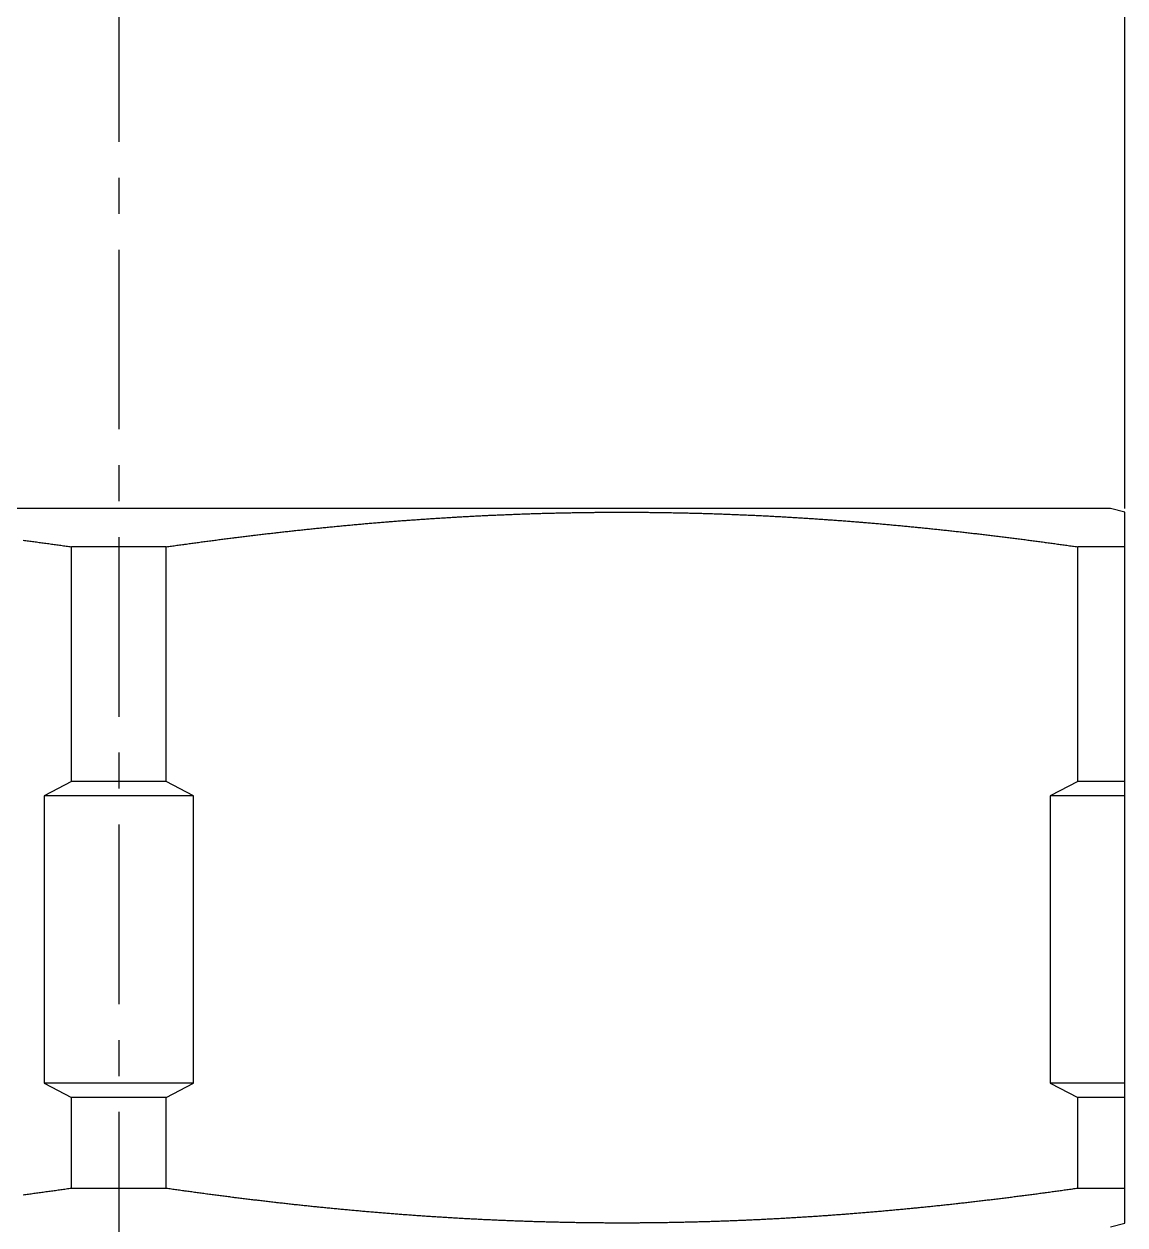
# Model space of a CAD drawing. Extents: x 1 to 109, y -17 to 70.
# Drawn here: x 99.54 to 107.2, y 6.45 to 14.81 of the extents above; entities that cross this region are included whole.
import ezdxf

# ---------------------------------------------------------------- set-up
doc = ezdxf.new("R2010")
doc.units = 0
doc.linetypes.add('CENTER', pattern=[2, 1.25, -0.25, 0.25, -0.25])
doc.layers.get('0').update_dxf_attribs({"linetype": 'CONTINUOUS'})
doc.layers.add('CENTER', color=1, linetype='CENTER')

msp = doc.modelspace()

# ---------------------------------------------------------------- linework, layer by layer
at = {"color": 7, "linetype": 'CONTINUOUS'}
for p, q in [((107.2042, 11.4361), (107.2042, 18.5361)), ((107.1042, 11.4361), (93.3042, 11.4361)), ((107.2042, 11.4093), (107.1042, 11.4361)), ((107.2042, 6.4628), (107.2042, 11.4093)), ((100.5328, 11.1681), (99.8755, 11.1681)), ((99.8755, 9.5361), (99.8755, 11.1681)), ((100.5328, 9.5361), (100.5328, 11.1681)), ((107.2042, 11.1681), (106.8755, 11.1681)), ((106.8755, 9.5361), (106.8755, 11.1681)), ((99.8755, 9.5361), (99.6841, 9.4361)), ((100.5328, 9.5361), (99.8755, 9.5361)), ((100.7242, 9.4361), (100.5328, 9.5361)), ((106.8755, 9.5361), (106.6841, 9.4361)), ((107.2042, 9.5361), (106.8755, 9.5361)), ((100.7242, 9.4361), (99.6841, 9.4361)), ((99.6841, 9.4361), (99.6841, 7.4361)), ((100.7242, 7.4361), (100.7242, 9.4361)), ((106.6841, 9.4361), (106.6841, 7.4361)), ((107.2042, 9.4361), (106.6841, 9.4361)), ((100.7242, 7.4361), (99.6841, 7.4361)), ((99.6841, 7.4361), (99.8755, 7.3361)), ((100.5328, 7.3361), (100.7242, 7.4361)), ((106.6841, 7.4361), (106.8755, 7.3361)), ((107.2042, 7.4361), (106.6841, 7.4361)), ((100.5328, 7.3361), (99.8755, 7.3361)), ((99.8755, 6.704), (99.8755, 7.3361)), ((100.5328, 6.704), (100.5328, 7.3361)), ((106.8755, 6.704), (106.8755, 7.3361)), ((107.2042, 7.3361), (106.8755, 7.3361)), ((100.5328, 6.704), (99.8755, 6.704)), ((107.2042, 6.704), (106.8755, 6.704)), ((107.1042, 6.4361), (107.2042, 6.4628))]:
    msp.add_line(p, q, dxfattribs=at)
at = {"color": 7}
for points in [[(100.533, 11.1681, 0), (100.542, 11.1695, 0), (100.552, 11.1708, 0), (100.561, 11.1721, 0), (100.57, 11.1735, 0), (100.58, 11.1748, 0), (100.589, 11.1761, 0), (100.599, 11.1775, 0), (100.608, 11.1788, 0), (100.617, 11.1801, 0), (100.627, 11.1814, 0), (100.636, 11.1828, 0), (100.646, 11.1841, 0), (100.655, 11.1854, 0), (100.664, 11.1867, 0), (100.674, 11.188, 0), (100.683, 11.1893, 0), (100.693, 11.1906, 0), (100.702, 11.1919, 0), (100.711, 11.1932, 0), (100.721, 11.1944, 0), (100.73, 11.1957, 0), (100.74, 11.197, 0), (100.749, 11.1983, 0), (100.758, 11.1995, 0), (100.768, 11.2008, 0), (100.777, 11.2021, 0), (100.787, 11.2033, 0), (100.796, 11.2046, 0), (100.805, 11.2059, 0), (100.815, 11.2071, 0), (100.824, 11.2084, 0), (100.834, 11.2096, 0), (100.843, 11.2108, 0), (100.852, 11.2121, 0), (100.862, 11.2133, 0), (100.871, 11.2146, 0), (100.881, 11.2158, 0), (100.89, 11.217, 0), (100.899, 11.2182, 0), (100.909, 11.2195, 0), (100.918, 11.2207, 0), (100.928, 11.2219, 0), (100.937, 11.2231, 0), (100.946, 11.2243, 0), (100.956, 11.2255, 0), (100.965, 11.2267, 0), (100.975, 11.2279, 0), (100.984, 11.2291, 0), (100.994, 11.2303, 0), (101.003, 11.2315, 0), (101.012, 11.2326, 0), (101.022, 11.2338, 0), (101.031, 11.235, 0), (101.041, 11.2362, 0), (101.05, 11.2373, 0), (101.059, 11.2385, 0), (101.069, 11.2397, 0), (101.078, 11.2408, 0), (101.088, 11.242, 0), (101.097, 11.2431, 0), (101.107, 11.2443, 0), (101.116, 11.2454, 0), (101.125, 11.2466, 0), (101.135, 11.2477, 0), (101.144, 11.2489, 0), (101.154, 11.25, 0), (101.163, 11.2511, 0), (101.172, 11.2522, 0), (101.182, 11.2534, 0), (101.191, 11.2545, 0), (101.201, 11.2556, 0), (101.21, 11.2567, 0), (101.22, 11.2578, 0), (101.229, 11.2589, 0), (101.238, 11.26, 0), (101.248, 11.2611, 0), (101.257, 11.2622, 0), (101.267, 11.2633, 0), (101.276, 11.2644, 0), (101.286, 11.2655, 0), (101.295, 11.2666, 0), (101.304, 11.2676, 0), (101.314, 11.2687, 0), (101.323, 11.2698, 0), (101.333, 11.2708, 0), (101.342, 11.2719, 0), (101.352, 11.2729, 0), (101.361, 11.274, 0), (101.37, 11.2751, 0), (101.38, 11.2761, 0), (101.389, 11.2771, 0), (101.399, 11.2782, 0), (101.408, 11.2792, 0), (101.418, 11.2802, 0), (101.427, 11.2813, 0), (101.436, 11.2823, 0), (101.446, 11.2833, 0), (101.455, 11.2843, 0), (101.465, 11.2854, 0), (101.474, 11.2864, 0), (101.484, 11.2874, 0), (101.493, 11.2884, 0), (101.502, 11.2894, 0), (101.512, 11.2904, 0), (101.521, 11.2914, 0), (101.531, 11.2923, 0), (101.54, 11.2933, 0), (101.55, 11.2943, 0), (101.559, 11.2953, 0), (101.569, 11.2963, 0), (101.578, 11.2972, 0), (101.587, 11.2982, 0), (101.597, 11.2991, 0), (101.606, 11.3001, 0), (101.616, 11.3011, 0), (101.625, 11.302, 0), (101.635, 11.303, 0), (101.644, 11.3039, 0), (101.654, 11.3048, 0), (101.663, 11.3058, 0), (101.672, 11.3067, 0), (101.682, 11.3076, 0), (101.691, 11.3086, 0), (101.701, 11.3095, 0), (101.71, 11.3104, 0), (101.72, 11.3113, 0), (101.729, 11.3122, 0), (101.738, 11.3131, 0), (101.748, 11.314, 0), (101.757, 11.3149, 0), (101.767, 11.3158, 0), (101.776, 11.3167, 0), (101.786, 11.3176, 0), (101.795, 11.3184, 0), (101.805, 11.3193, 0), (101.814, 11.3202, 0), (101.824, 11.3211, 0), (101.833, 11.3219, 0), (101.842, 11.3228, 0), (101.852, 11.3236, 0), (101.861, 11.3245, 0), (101.871, 11.3253, 0), (101.88, 11.3262, 0), (101.89, 11.327, 0), (101.899, 11.3279, 0), (101.909, 11.3287, 0), (101.918, 11.3295, 0), (101.927, 11.3304, 0), (101.937, 11.3312, 0), (101.946, 11.332, 0), (101.956, 11.3328, 0), (101.965, 11.3336, 0), (101.975, 11.3344, 0), (101.984, 11.3352, 0), (101.994, 11.336, 0), (102.003, 11.3368, 0), (102.013, 11.3376, 0), (102.022, 11.3384, 0), (102.031, 11.3392, 0), (102.041, 11.3399, 0), (102.05, 11.3407, 0), (102.06, 11.3415, 0), (102.069, 11.3422, 0), (102.079, 11.343, 0), (102.088, 11.3438, 0), (102.098, 11.3445, 0), (102.107, 11.3453, 0), (102.117, 11.346, 0), (102.126, 11.3467, 0), (102.136, 11.3475, 0), (102.145, 11.3482, 0), (102.154, 11.3489, 0), (102.164, 11.3497, 0), (102.173, 11.3504, 0), (102.183, 11.3511, 0), (102.192, 11.3518, 0), (102.202, 11.3525, 0), (102.211, 11.3532, 0), (102.221, 11.3539, 0), (102.23, 11.3546, 0), (102.24, 11.3553, 0), (102.249, 11.356, 0), (102.259, 11.3566, 0), (102.268, 11.3573, 0), (102.277, 11.358, 0), (102.287, 11.3587, 0), (102.296, 11.3593, 0), (102.306, 11.36, 0), (102.315, 11.3606, 0), (102.325, 11.3613, 0), (102.334, 11.3619, 0), (102.344, 11.3626, 0), (102.353, 11.3632, 0), (102.363, 11.3639, 0), (102.372, 11.3645, 0), (102.382, 11.3651, 0), (102.391, 11.3657, 0), (102.4, 11.3663, 0), (102.41, 11.367, 0), (102.419, 11.3676, 0), (102.429, 11.3682, 0), (102.438, 11.3688, 0), (102.448, 11.3694, 0), (102.457, 11.37, 0), (102.467, 11.3705, 0), (102.476, 11.3711, 0), (102.486, 11.3717, 0), (102.495, 11.3723, 0), (102.505, 11.3729, 0), (102.514, 11.3734, 0), (102.524, 11.374, 0), (102.533, 11.3745, 0), (102.543, 11.3751, 0), (102.552, 11.3756, 0), (102.561, 11.3762, 0), (102.571, 11.3767, 0), (102.58, 11.3773, 0), (102.59, 11.3778, 0), (102.599, 11.3783, 0), (102.609, 11.3788, 0), (102.618, 11.3794, 0), (102.628, 11.3799, 0), (102.637, 11.3804, 0), (102.647, 11.3809, 0), (102.656, 11.3814, 0), (102.666, 11.3819, 0), (102.675, 11.3824, 0), (102.685, 11.3829, 0), (102.694, 11.3833, 0), (102.704, 11.3838, 0), (102.713, 11.3843, 0), (102.723, 11.3848, 0), (102.732, 11.3852, 0), (102.742, 11.3857, 0), (102.751, 11.3862, 0), (102.76, 11.3866, 0), (102.77, 11.3871, 0), (102.779, 11.3875, 0), (102.789, 11.3879, 0), (102.798, 11.3884, 0), (102.808, 11.3888, 0), (102.817, 11.3892, 0), (102.827, 11.3896, 0), (102.836, 11.3901, 0), (102.846, 11.3905, 0), (102.855, 11.3909, 0), (102.865, 11.3913, 0), (102.874, 11.3917, 0), (102.884, 11.3921, 0), (102.893, 11.3925, 0), (102.903, 11.3929, 0), (102.912, 11.3932, 0), (102.922, 11.3936, 0), (102.931, 11.394, 0), (102.941, 11.3944, 0), (102.95, 11.3947, 0), (102.96, 11.3951, 0), (102.969, 11.3954, 0), (102.979, 11.3958, 0), (102.988, 11.3961, 0), (102.997, 11.3965, 0), (103.007, 11.3968, 0), (103.016, 11.3972, 0), (103.026, 11.3975, 0), (103.035, 11.3978, 0), (103.045, 11.3981, 0), (103.054, 11.3984, 0), (103.064, 11.3988, 0), (103.073, 11.3991, 0), (103.083, 11.3994, 0), (103.092, 11.3997, 0), (103.102, 11.4, 0), (103.111, 11.4002, 0), (103.121, 11.4005, 0), (103.13, 11.4008, 0), (103.14, 11.4011, 0), (103.149, 11.4014, 0), (103.159, 11.4016, 0), (103.168, 11.4019, 0), (103.178, 11.4021, 0), (103.187, 11.4024, 0), (103.197, 11.4026, 0), (103.206, 11.4029, 0), (103.216, 11.4031, 0), (103.225, 11.4034, 0), (103.235, 11.4036, 0), (103.244, 11.4038, 0), (103.254, 11.404, 0), (103.263, 11.4043, 0), (103.273, 11.4045, 0), (103.282, 11.4047, 0), (103.291, 11.4049, 0), (103.301, 11.4051, 0), (103.31, 11.4053, 0), (103.32, 11.4055, 0), (103.329, 11.4056, 0), (103.339, 11.4058, 0), (103.348, 11.406, 0), (103.358, 11.4062, 0), (103.367, 11.4063, 0), (103.377, 11.4065, 0), (103.386, 11.4067, 0), (103.396, 11.4068, 0), (103.405, 11.407, 0), (103.415, 11.4071, 0), (103.424, 11.4072, 0), (103.434, 11.4074, 0), (103.443, 11.4075, 0), (103.453, 11.4076, 0), (103.462, 11.4077, 0), (103.472, 11.4079, 0), (103.481, 11.408, 0), (103.491, 11.4081, 0), (103.5, 11.4082, 0), (103.51, 11.4083, 0), (103.519, 11.4084, 0), (103.529, 11.4085, 0), (103.538, 11.4085, 0), (103.548, 11.4086, 0), (103.557, 11.4087, 0), (103.567, 11.4088, 0), (103.576, 11.4088, 0), (103.586, 11.4089, 0), (103.595, 11.4089, 0), (103.605, 11.409, 0), (103.614, 11.409, 0), (103.624, 11.4091, 0), (103.633, 11.4091, 0), (103.643, 11.4092, 0), (103.652, 11.4092, 0), (103.661, 11.4092, 0), (103.671, 11.4092, 0), (103.68, 11.4092, 0), (103.69, 11.4093, 0), (103.699, 11.4093, 0), (103.709, 11.4093, 0), (103.718, 11.4092, 0), (103.728, 11.4092, 0), (103.737, 11.4092, 0), (103.747, 11.4092, 0), (103.756, 11.4092, 0), (103.766, 11.4092, 0), (103.775, 11.4091, 0), (103.785, 11.4091, 0), (103.794, 11.409, 0), (103.804, 11.409, 0), (103.813, 11.4089, 0), (103.823, 11.4089, 0), (103.832, 11.4088, 0), (103.842, 11.4088, 0), (103.851, 11.4087, 0), (103.861, 11.4086, 0), (103.87, 11.4085, 0), (103.88, 11.4085, 0), (103.889, 11.4084, 0), (103.899, 11.4083, 0), (103.908, 11.4082, 0), (103.918, 11.4081, 0), (103.927, 11.408, 0), (103.937, 11.4079, 0), (103.946, 11.4077, 0), (103.956, 11.4076, 0), (103.965, 11.4075, 0), (103.975, 11.4074, 0), (103.984, 11.4072, 0), (103.994, 11.4071, 0), (104.003, 11.4069, 0), (104.013, 11.4068, 0), (104.022, 11.4066, 0), (104.032, 11.4065, 0), (104.041, 11.4063, 0), (104.05, 11.4062, 0), (104.06, 11.406, 0), (104.069, 11.4058, 0), (104.079, 11.4056, 0), (104.088, 11.4054, 0), (104.098, 11.4053, 0), (104.107, 11.4051, 0), (104.117, 11.4049, 0), (104.126, 11.4047, 0), (104.136, 11.4045, 0), (104.145, 11.4042, 0), (104.155, 11.404, 0), (104.164, 11.4038, 0), (104.174, 11.4036, 0), (104.183, 11.4034, 0), (104.193, 11.4031, 0), (104.202, 11.4029, 0), (104.212, 11.4026, 0), (104.221, 11.4024, 0), (104.231, 11.4021, 0), (104.24, 11.4019, 0), (104.25, 11.4016, 0), (104.259, 11.4014, 0), (104.269, 11.4011, 0), (104.278, 11.4008, 0), (104.288, 11.4005, 0), (104.297, 11.4002, 0), (104.307, 11.4, 0), (104.316, 11.3997, 0), (104.326, 11.3994, 0), (104.335, 11.3991, 0), (104.345, 11.3988, 0), (104.354, 11.3984, 0), (104.363, 11.3981, 0), (104.373, 11.3978, 0), (104.382, 11.3975, 0), (104.392, 11.3972, 0), (104.401, 11.3968, 0), (104.411, 11.3965, 0), (104.42, 11.3961, 0), (104.43, 11.3958, 0), (104.439, 11.3954, 0), (104.449, 11.3951, 0), (104.458, 11.3947, 0), (104.468, 11.3944, 0), (104.477, 11.394, 0), (104.487, 11.3936, 0), (104.496, 11.3932, 0), (104.506, 11.3929, 0), (104.515, 11.3925, 0), (104.525, 11.3921, 0), (104.534, 11.3917, 0), (104.544, 11.3913, 0), (104.553, 11.3909, 0), (104.563, 11.3905, 0), (104.572, 11.3901, 0), (104.582, 11.3896, 0), (104.591, 11.3892, 0), (104.6, 11.3888, 0), (104.61, 11.3884, 0), (104.619, 11.3879, 0), (104.629, 11.3875, 0), (104.638, 11.387, 0), (104.648, 11.3866, 0), (104.657, 11.3861, 0), (104.667, 11.3857, 0), (104.676, 11.3852, 0), (104.686, 11.3848, 0), (104.695, 11.3843, 0), (104.705, 11.3838, 0), (104.714, 11.3833, 0), (104.724, 11.3829, 0), (104.733, 11.3824, 0), (104.743, 11.3819, 0), (104.752, 11.3814, 0), (104.762, 11.3809, 0), (104.771, 11.3804, 0), (104.781, 11.3799, 0), (104.79, 11.3794, 0), (104.799, 11.3788, 0), (104.809, 11.3783, 0), (104.818, 11.3778, 0), (104.828, 11.3773, 0), (104.837, 11.3767, 0), (104.847, 11.3762, 0), (104.856, 11.3756, 0), (104.866, 11.3751, 0), (104.875, 11.3745, 0), (104.885, 11.374, 0), (104.894, 11.3734, 0), (104.904, 11.3729, 0), (104.913, 11.3723, 0), (104.923, 11.3717, 0), (104.932, 11.3711, 0), (104.942, 11.3706, 0), (104.951, 11.37, 0), (104.961, 11.3694, 0), (104.97, 11.3688, 0), (104.979, 11.3682, 0), (104.989, 11.3676, 0), (104.998, 11.367, 0), (105.008, 11.3664, 0), (105.017, 11.3657, 0), (105.027, 11.3651, 0), (105.036, 11.3645, 0), (105.046, 11.3639, 0), (105.055, 11.3632, 0), (105.065, 11.3626, 0), (105.074, 11.3619, 0), (105.084, 11.3613, 0), (105.093, 11.3606, 0), (105.103, 11.36, 0), (105.112, 11.3593, 0), (105.121, 11.3587, 0), (105.131, 11.358, 0), (105.14, 11.3573, 0), (105.15, 11.3567, 0), (105.159, 11.356, 0), (105.169, 11.3553, 0), (105.178, 11.3546, 0), (105.188, 11.3539, 0), (105.197, 11.3532, 0), (105.207, 11.3525, 0), (105.216, 11.3518, 0), (105.226, 11.3511, 0), (105.235, 11.3504, 0), (105.244, 11.3497, 0), (105.254, 11.3489, 0), (105.263, 11.3482, 0), (105.273, 11.3475, 0), (105.282, 11.3467, 0), (105.292, 11.346, 0), (105.301, 11.3453, 0), (105.311, 11.3445, 0), (105.32, 11.3438, 0), (105.33, 11.343, 0), (105.339, 11.3422, 0), (105.349, 11.3415, 0), (105.358, 11.3407, 0), (105.367, 11.3399, 0), (105.377, 11.3392, 0), (105.386, 11.3384, 0), (105.396, 11.3376, 0), (105.405, 11.3368, 0), (105.415, 11.336, 0), (105.424, 11.3352, 0), (105.434, 11.3344, 0), (105.443, 11.3336, 0), (105.453, 11.3328, 0), (105.462, 11.332, 0), (105.471, 11.3312, 0), (105.481, 11.3304, 0), (105.49, 11.3295, 0), (105.5, 11.3287, 0), (105.509, 11.3279, 0), (105.519, 11.327, 0), (105.528, 11.3262, 0), (105.538, 11.3253, 0), (105.547, 11.3245, 0), (105.556, 11.3236, 0), (105.566, 11.3228, 0), (105.575, 11.3219, 0), (105.585, 11.3211, 0), (105.594, 11.3202, 0), (105.604, 11.3193, 0), (105.613, 11.3184, 0), (105.623, 11.3176, 0), (105.632, 11.3167, 0), (105.642, 11.3158, 0), (105.651, 11.3149, 0), (105.66, 11.314, 0), (105.67, 11.3131, 0), (105.679, 11.3122, 0), (105.689, 11.3113, 0), (105.698, 11.3104, 0), (105.708, 11.3095, 0), (105.717, 11.3085, 0), (105.727, 11.3076, 0), (105.736, 11.3067, 0), (105.745, 11.3058, 0), (105.755, 11.3048, 0), (105.764, 11.3039, 0), (105.774, 11.303, 0), (105.783, 11.302, 0), (105.793, 11.3011, 0), (105.802, 11.3001, 0), (105.811, 11.2991, 0), (105.821, 11.2982, 0), (105.83, 11.2972, 0), (105.84, 11.2963, 0), (105.849, 11.2953, 0), (105.859, 11.2943, 0), (105.868, 11.2933, 0), (105.878, 11.2923, 0), (105.887, 11.2914, 0), (105.896, 11.2904, 0), (105.906, 11.2894, 0), (105.915, 11.2884, 0), (105.925, 11.2874, 0), (105.934, 11.2864, 0), (105.944, 11.2854, 0), (105.953, 11.2843, 0), (105.962, 11.2833, 0), (105.972, 11.2823, 0), (105.981, 11.2813, 0), (105.991, 11.2802, 0), (106, 11.2792, 0), (106.01, 11.2782, 0), (106.019, 11.2771, 0), (106.029, 11.2761, 0), (106.038, 11.2751, 0), (106.047, 11.274, 0), (106.057, 11.2729, 0), (106.066, 11.2719, 0), (106.076, 11.2708, 0), (106.085, 11.2698, 0), (106.095, 11.2687, 0), (106.104, 11.2676, 0), (106.113, 11.2665, 0), (106.123, 11.2655, 0), (106.132, 11.2644, 0), (106.142, 11.2633, 0), (106.151, 11.2622, 0), (106.16, 11.2611, 0), (106.17, 11.26, 0), (106.179, 11.2589, 0), (106.189, 11.2578, 0), (106.198, 11.2567, 0), (106.208, 11.2556, 0), (106.217, 11.2545, 0), (106.226, 11.2534, 0), (106.236, 11.2522, 0), (106.245, 11.2511, 0), (106.255, 11.25, 0), (106.264, 11.2489, 0), (106.274, 11.2477, 0), (106.283, 11.2466, 0), (106.292, 11.2454, 0), (106.302, 11.2443, 0), (106.311, 11.2431, 0), (106.321, 11.242, 0), (106.33, 11.2408, 0), (106.339, 11.2397, 0), (106.349, 11.2385, 0), (106.358, 11.2373, 0), (106.368, 11.2362, 0), (106.377, 11.235, 0), (106.387, 11.2338, 0), (106.396, 11.2326, 0), (106.405, 11.2315, 0), (106.415, 11.2303, 0), (106.424, 11.2291, 0), (106.434, 11.2279, 0), (106.443, 11.2267, 0), (106.452, 11.2255, 0), (106.462, 11.2243, 0), (106.471, 11.2231, 0), (106.481, 11.2219, 0), (106.49, 11.2207, 0), (106.5, 11.2195, 0), (106.509, 11.2182, 0), (106.518, 11.217, 0), (106.528, 11.2158, 0), (106.537, 11.2146, 0), (106.547, 11.2133, 0), (106.556, 11.2121, 0), (106.565, 11.2108, 0), (106.575, 11.2096, 0), (106.584, 11.2084, 0), (106.594, 11.2071, 0), (106.603, 11.2059, 0), (106.612, 11.2046, 0), (106.622, 11.2033, 0), (106.631, 11.2021, 0), (106.641, 11.2008, 0), (106.65, 11.1995, 0), (106.659, 11.1983, 0), (106.669, 11.197, 0), (106.678, 11.1957, 0), (106.688, 11.1944, 0), (106.697, 11.1932, 0), (106.706, 11.1919, 0), (106.716, 11.1906, 0), (106.725, 11.1893, 0), (106.735, 11.188, 0), (106.744, 11.1867, 0), (106.753, 11.1854, 0), (106.763, 11.1841, 0), (106.772, 11.1828, 0), (106.782, 11.1814, 0), (106.791, 11.1801, 0), (106.8, 11.1788, 0), (106.81, 11.1775, 0), (106.819, 11.1761, 0), (106.829, 11.1748, 0), (106.838, 11.1735, 0), (106.847, 11.1721, 0), (106.857, 11.1708, 0), (106.866, 11.1695, 0), (106.876, 11.1681, 0)], [(99.5371, 11.2146, 0), (99.5465, 11.2133, 0), (99.556, 11.2121, 0), (99.5654, 11.2108, 0), (99.5748, 11.2096, 0), (99.5842, 11.2084, 0), (99.5936, 11.2071, 0), (99.603, 11.2059, 0), (99.6124, 11.2046, 0), (99.6218, 11.2033, 0), (99.6312, 11.2021, 0), (99.6406, 11.2008, 0), (99.65, 11.1995, 0), (99.6594, 11.1983, 0), (99.6688, 11.197, 0), (99.6782, 11.1957, 0), (99.6876, 11.1944, 0), (99.697, 11.1932, 0), (99.7064, 11.1919, 0), (99.7158, 11.1906, 0), (99.7252, 11.1893, 0), (99.7346, 11.188, 0), (99.744, 11.1867, 0), (99.7534, 11.1854, 0), (99.7628, 11.1841, 0), (99.7722, 11.1828, 0), (99.7816, 11.1814, 0), (99.791, 11.1801, 0), (99.8004, 11.1788, 0), (99.8098, 11.1775, 0), (99.8192, 11.1761, 0), (99.8286, 11.1748, 0), (99.838, 11.1735, 0), (99.8474, 11.1721, 0), (99.8568, 11.1708, 0), (99.8661, 11.1695, 0), (99.8755, 11.1681, 0)], [(99.8755, 6.704, 0), (99.8661, 6.7027, 0), (99.8568, 6.7013, 0), (99.8474, 6.7, 0), (99.838, 6.6986, 0), (99.8286, 6.6973, 0), (99.8192, 6.696, 0), (99.8098, 6.6946, 0), (99.8004, 6.6933, 0), (99.791, 6.692, 0), (99.7816, 6.6907, 0), (99.7722, 6.6894, 0), (99.7628, 6.688, 0), (99.7534, 6.6867, 0), (99.744, 6.6854, 0), (99.7346, 6.6841, 0), (99.7252, 6.6828, 0), (99.7158, 6.6815, 0), (99.7064, 6.6802, 0), (99.697, 6.679, 0), (99.6876, 6.6777, 0), (99.6782, 6.6764, 0), (99.6688, 6.6751, 0), (99.6594, 6.6738, 0), (99.65, 6.6726, 0), (99.6406, 6.6713, 0), (99.6312, 6.67, 0), (99.6218, 6.6688, 0), (99.6124, 6.6675, 0), (99.603, 6.6662, 0), (99.5936, 6.665, 0), (99.5842, 6.6637, 0), (99.5748, 6.6625, 0), (99.5654, 6.6613, 0), (99.556, 6.66, 0), (99.5465, 6.6588, 0), (99.5371, 6.6575, 0)], [(106.876, 6.704, 0), (106.866, 6.7027, 0), (106.857, 6.7013, 0), (106.847, 6.7, 0), (106.838, 6.6986, 0), (106.829, 6.6973, 0), (106.819, 6.696, 0), (106.81, 6.6946, 0), (106.8, 6.6933, 0), (106.791, 6.692, 0), (106.782, 6.6907, 0), (106.772, 6.6894, 0), (106.763, 6.688, 0), (106.753, 6.6867, 0), (106.744, 6.6854, 0), (106.735, 6.6841, 0), (106.725, 6.6828, 0), (106.716, 6.6815, 0), (106.706, 6.6802, 0), (106.697, 6.679, 0), (106.688, 6.6777, 0), (106.678, 6.6764, 0), (106.669, 6.6751, 0), (106.659, 6.6738, 0), (106.65, 6.6726, 0), (106.641, 6.6713, 0), (106.631, 6.67, 0), (106.622, 6.6688, 0), (106.612, 6.6675, 0), (106.603, 6.6662, 0), (106.594, 6.665, 0), (106.584, 6.6637, 0), (106.575, 6.6625, 0), (106.565, 6.6613, 0), (106.556, 6.66, 0), (106.547, 6.6588, 0), (106.537, 6.6575, 0), (106.528, 6.6563, 0), (106.518, 6.6551, 0), (106.509, 6.6539, 0), (106.5, 6.6527, 0), (106.49, 6.6514, 0), (106.481, 6.6502, 0), (106.471, 6.649, 0), (106.462, 6.6478, 0), (106.452, 6.6466, 0), (106.443, 6.6454, 0), (106.434, 6.6442, 0), (106.424, 6.643, 0), (106.415, 6.6418, 0), (106.405, 6.6406, 0), (106.396, 6.6395, 0), (106.387, 6.6383, 0), (106.377, 6.6371, 0), (106.368, 6.6359, 0), (106.358, 6.6348, 0), (106.349, 6.6336, 0), (106.339, 6.6324, 0), (106.33, 6.6313, 0), (106.321, 6.6301, 0), (106.311, 6.629, 0), (106.302, 6.6278, 0), (106.292, 6.6267, 0), (106.283, 6.6255, 0), (106.274, 6.6244, 0), (106.264, 6.6232, 0), (106.255, 6.6221, 0), (106.245, 6.621, 0), (106.236, 6.6199, 0), (106.226, 6.6187, 0), (106.217, 6.6176, 0), (106.208, 6.6165, 0), (106.198, 6.6154, 0), (106.189, 6.6143, 0), (106.179, 6.6132, 0), (106.17, 6.6121, 0), (106.16, 6.611, 0), (106.151, 6.6099, 0), (106.142, 6.6088, 0), (106.132, 6.6077, 0), (106.123, 6.6066, 0), (106.113, 6.6056, 0), (106.104, 6.6045, 0), (106.095, 6.6034, 0), (106.085, 6.6023, 0), (106.076, 6.6013, 0), (106.066, 6.6002, 0), (106.057, 6.5991, 0), (106.047, 6.5981, 0), (106.038, 6.5971, 0), (106.029, 6.596, 0), (106.019, 6.595, 0), (106.01, 6.5939, 0), (106, 6.5929, 0), (105.991, 6.5918, 0), (105.981, 6.5908, 0), (105.972, 6.5898, 0), (105.962, 6.5888, 0), (105.953, 6.5878, 0), (105.944, 6.5868, 0), (105.934, 6.5857, 0), (105.925, 6.5847, 0), (105.915, 6.5837, 0), (105.906, 6.5827, 0), (105.896, 6.5817, 0), (105.887, 6.5808, 0), (105.878, 6.5798, 0), (105.868, 6.5788, 0), (105.859, 6.5778, 0), (105.849, 6.5768, 0), (105.84, 6.5758, 0), (105.83, 6.5749, 0), (105.821, 6.5739, 0), (105.811, 6.5729, 0), (105.802, 6.572, 0), (105.793, 6.571, 0), (105.783, 6.5701, 0), (105.774, 6.5691, 0), (105.764, 6.5682, 0), (105.755, 6.5673, 0), (105.745, 6.5663, 0), (105.736, 6.5654, 0), (105.727, 6.5645, 0), (105.717, 6.5636, 0), (105.708, 6.5626, 0), (105.698, 6.5617, 0), (105.689, 6.5608, 0), (105.679, 6.5599, 0), (105.67, 6.559, 0), (105.66, 6.5581, 0), (105.651, 6.5572, 0), (105.642, 6.5563, 0), (105.632, 6.5554, 0), (105.623, 6.5545, 0), (105.613, 6.5537, 0), (105.604, 6.5528, 0), (105.594, 6.5519, 0), (105.585, 6.551, 0), (105.575, 6.5502, 0), (105.566, 6.5493, 0), (105.556, 6.5485, 0), (105.547, 6.5476, 0), (105.538, 6.5468, 0), (105.528, 6.5459, 0), (105.519, 6.5451, 0), (105.509, 6.5442, 0), (105.5, 6.5434, 0), (105.49, 6.5426, 0), (105.481, 6.5417, 0), (105.471, 6.5409, 0), (105.462, 6.5401, 0), (105.453, 6.5393, 0), (105.443, 6.5385, 0), (105.434, 6.5377, 0), (105.424, 6.5369, 0), (105.415, 6.5361, 0), (105.405, 6.5353, 0), (105.396, 6.5345, 0), (105.386, 6.5337, 0), (105.377, 6.5329, 0), (105.367, 6.5322, 0), (105.358, 6.5314, 0), (105.349, 6.5306, 0), (105.339, 6.5299, 0), (105.33, 6.5291, 0), (105.32, 6.5283, 0), (105.311, 6.5276, 0), (105.301, 6.5268, 0), (105.292, 6.5261, 0), (105.282, 6.5254, 0), (105.273, 6.5246, 0), (105.263, 6.5239, 0), (105.254, 6.5232, 0), (105.244, 6.5225, 0), (105.235, 6.5217, 0), (105.226, 6.521, 0), (105.216, 6.5203, 0), (105.207, 6.5196, 0), (105.197, 6.5189, 0), (105.188, 6.5182, 0), (105.178, 6.5175, 0), (105.169, 6.5168, 0), (105.159, 6.5161, 0), (105.15, 6.5155, 0), (105.14, 6.5148, 0), (105.131, 6.5141, 0), (105.121, 6.5134, 0), (105.112, 6.5128, 0), (105.103, 6.5121, 0), (105.093, 6.5115, 0), (105.084, 6.5108, 0), (105.074, 6.5102, 0), (105.065, 6.5095, 0), (105.055, 6.5089, 0), (105.046, 6.5083, 0), (105.036, 6.5076, 0), (105.027, 6.507, 0), (105.017, 6.5064, 0), (105.008, 6.5057, 0), (104.998, 6.5051, 0), (104.989, 6.5045, 0), (104.979, 6.5039, 0), (104.97, 6.5033, 0), (104.961, 6.5027, 0), (104.951, 6.5021, 0), (104.942, 6.5015, 0), (104.932, 6.501, 0), (104.923, 6.5004, 0), (104.913, 6.4998, 0), (104.904, 6.4992, 0), (104.894, 6.4987, 0), (104.885, 6.4981, 0), (104.875, 6.4976, 0), (104.866, 6.497, 0), (104.856, 6.4965, 0), (104.847, 6.4959, 0), (104.837, 6.4954, 0), (104.828, 6.4948, 0), (104.818, 6.4943, 0), (104.809, 6.4938, 0), (104.799, 6.4933, 0), (104.79, 6.4928, 0), (104.781, 6.4922, 0), (104.771, 6.4917, 0), (104.762, 6.4912, 0), (104.752, 6.4907, 0), (104.743, 6.4902, 0), (104.733, 6.4897, 0), (104.724, 6.4892, 0), (104.714, 6.4888, 0), (104.705, 6.4883, 0), (104.695, 6.4878, 0), (104.686, 6.4873, 0), (104.676, 6.4869, 0), (104.667, 6.4864, 0), (104.657, 6.4859, 0), (104.648, 6.4855, 0), (104.638, 6.4851, 0), (104.629, 6.4846, 0), (104.619, 6.4842, 0), (104.61, 6.4837, 0), (104.6, 6.4833, 0), (104.591, 6.4829, 0), (104.582, 6.4825, 0), (104.572, 6.482, 0), (104.563, 6.4816, 0), (104.553, 6.4812, 0), (104.544, 6.4808, 0), (104.534, 6.4804, 0), (104.525, 6.48, 0), (104.515, 6.4796, 0), (104.506, 6.4792, 0), (104.496, 6.4789, 0), (104.487, 6.4785, 0), (104.477, 6.4781, 0), (104.468, 6.4777, 0), (104.458, 6.4774, 0), (104.449, 6.477, 0), (104.439, 6.4767, 0), (104.43, 6.4763, 0), (104.42, 6.476, 0), (104.411, 6.4756, 0), (104.401, 6.4753, 0), (104.392, 6.4749, 0), (104.382, 6.4746, 0), (104.373, 6.4743, 0), (104.363, 6.474, 0), (104.354, 6.4737, 0), (104.345, 6.4733, 0), (104.335, 6.473, 0), (104.326, 6.4727, 0), (104.316, 6.4724, 0), (104.307, 6.4721, 0), (104.297, 6.4718, 0), (104.288, 6.4716, 0), (104.278, 6.4713, 0), (104.269, 6.471, 0), (104.259, 6.4707, 0), (104.25, 6.4705, 0), (104.24, 6.4702, 0), (104.231, 6.47, 0), (104.221, 6.4697, 0), (104.212, 6.4695, 0), (104.202, 6.4692, 0), (104.193, 6.469, 0), (104.183, 6.4687, 0), (104.174, 6.4685, 0), (104.164, 6.4683, 0), (104.155, 6.4681, 0), (104.145, 6.4679, 0), (104.136, 6.4676, 0), (104.126, 6.4674, 0), (104.117, 6.4672, 0), (104.107, 6.467, 0), (104.098, 6.4668, 0), (104.088, 6.4666, 0), (104.079, 6.4665, 0), (104.069, 6.4663, 0), (104.06, 6.4661, 0), (104.05, 6.4659, 0), (104.041, 6.4658, 0), (104.032, 6.4656, 0), (104.022, 6.4654, 0), (104.013, 6.4653, 0), (104.003, 6.4652, 0), (103.994, 6.465, 0), (103.984, 6.4649, 0), (103.975, 6.4647, 0), (103.965, 6.4646, 0), (103.956, 6.4645, 0), (103.946, 6.4644, 0), (103.937, 6.4642, 0), (103.927, 6.4641, 0), (103.918, 6.464, 0), (103.908, 6.4639, 0), (103.899, 6.4638, 0), (103.889, 6.4637, 0), (103.88, 6.4636, 0), (103.87, 6.4636, 0), (103.861, 6.4635, 0), (103.851, 6.4634, 0), (103.842, 6.4633, 0), (103.832, 6.4633, 0), (103.823, 6.4632, 0), (103.813, 6.4631, 0), (103.804, 6.4631, 0), (103.794, 6.4631, 0), (103.785, 6.463, 0), (103.775, 6.463, 0), (103.766, 6.4629, 0), (103.756, 6.4629, 0), (103.747, 6.4629, 0), (103.737, 6.4629, 0), (103.728, 6.4629, 0), (103.718, 6.4629, 0), (103.709, 6.4629, 0), (103.699, 6.4629, 0), (103.69, 6.4629, 0), (103.68, 6.4629, 0), (103.671, 6.4629, 0), (103.661, 6.4629, 0), (103.652, 6.4629, 0), (103.643, 6.463, 0), (103.633, 6.463, 0), (103.624, 6.463, 0), (103.614, 6.4631, 0), (103.605, 6.4631, 0), (103.595, 6.4632, 0), (103.586, 6.4632, 0), (103.576, 6.4633, 0), (103.567, 6.4633, 0), (103.557, 6.4634, 0), (103.548, 6.4635, 0), (103.538, 6.4636, 0), (103.529, 6.4637, 0), (103.519, 6.4637, 0), (103.51, 6.4638, 0), (103.5, 6.4639, 0), (103.491, 6.464, 0), (103.481, 6.4641, 0), (103.472, 6.4642, 0), (103.462, 6.4644, 0), (103.453, 6.4645, 0), (103.443, 6.4646, 0), (103.434, 6.4647, 0), (103.424, 6.4649, 0), (103.415, 6.465, 0), (103.405, 6.4652, 0), (103.396, 6.4653, 0), (103.386, 6.4655, 0), (103.377, 6.4656, 0), (103.367, 6.4658, 0), (103.358, 6.4659, 0), (103.348, 6.4661, 0), (103.339, 6.4663, 0), (103.329, 6.4665, 0), (103.32, 6.4666, 0), (103.31, 6.4668, 0), (103.301, 6.467, 0), (103.291, 6.4672, 0), (103.282, 6.4674, 0), (103.273, 6.4676, 0), (103.263, 6.4679, 0), (103.254, 6.4681, 0), (103.244, 6.4683, 0), (103.235, 6.4685, 0), (103.225, 6.4688, 0), (103.216, 6.469, 0), (103.206, 6.4692, 0), (103.197, 6.4695, 0), (103.187, 6.4697, 0), (103.178, 6.47, 0), (103.168, 6.4702, 0), (103.159, 6.4705, 0), (103.149, 6.4707, 0), (103.14, 6.471, 0), (103.13, 6.4713, 0), (103.121, 6.4716, 0), (103.111, 6.4719, 0), (103.102, 6.4722, 0), (103.092, 6.4724, 0), (103.083, 6.4727, 0), (103.073, 6.473, 0), (103.064, 6.4733, 0), (103.054, 6.4737, 0), (103.045, 6.474, 0), (103.035, 6.4743, 0), (103.026, 6.4746, 0), (103.016, 6.4749, 0), (103.007, 6.4753, 0), (102.997, 6.4756, 0), (102.988, 6.476, 0), (102.979, 6.4763, 0), (102.969, 6.4767, 0), (102.96, 6.477, 0), (102.95, 6.4774, 0), (102.941, 6.4777, 0), (102.931, 6.4781, 0), (102.922, 6.4785, 0), (102.912, 6.4789, 0), (102.903, 6.4792, 0), (102.893, 6.4796, 0), (102.884, 6.48, 0), (102.874, 6.4804, 0), (102.865, 6.4808, 0), (102.855, 6.4812, 0), (102.846, 6.4816, 0), (102.836, 6.482, 0), (102.827, 6.4825, 0), (102.817, 6.4829, 0), (102.808, 6.4833, 0), (102.798, 6.4837, 0), (102.789, 6.4842, 0), (102.779, 6.4846, 0), (102.77, 6.4851, 0), (102.76, 6.4855, 0), (102.751, 6.4859, 0), (102.742, 6.4864, 0), (102.732, 6.4869, 0), (102.723, 6.4873, 0), (102.713, 6.4878, 0), (102.704, 6.4883, 0), (102.694, 6.4888, 0), (102.685, 6.4892, 0), (102.675, 6.4897, 0), (102.666, 6.4902, 0), (102.656, 6.4907, 0), (102.647, 6.4912, 0), (102.637, 6.4917, 0), (102.628, 6.4922, 0), (102.618, 6.4928, 0), (102.609, 6.4933, 0), (102.599, 6.4938, 0), (102.59, 6.4943, 0), (102.58, 6.4948, 0), (102.571, 6.4954, 0), (102.561, 6.4959, 0), (102.552, 6.4965, 0), (102.543, 6.497, 0), (102.533, 6.4976, 0), (102.524, 6.4981, 0), (102.514, 6.4987, 0), (102.505, 6.4992, 0), (102.495, 6.4998, 0), (102.486, 6.5004, 0), (102.476, 6.501, 0), (102.467, 6.5015, 0), (102.457, 6.5021, 0), (102.448, 6.5027, 0), (102.438, 6.5033, 0), (102.429, 6.5039, 0), (102.419, 6.5045, 0), (102.41, 6.5051, 0), (102.401, 6.5057, 0), (102.391, 6.5064, 0), (102.382, 6.507, 0), (102.372, 6.5076, 0), (102.363, 6.5082, 0), (102.353, 6.5089, 0), (102.344, 6.5095, 0), (102.334, 6.5102, 0), (102.325, 6.5108, 0), (102.315, 6.5115, 0), (102.306, 6.5121, 0), (102.296, 6.5128, 0), (102.287, 6.5134, 0), (102.277, 6.5141, 0), (102.268, 6.5148, 0), (102.259, 6.5155, 0), (102.249, 6.5161, 0), (102.24, 6.5168, 0), (102.23, 6.5175, 0), (102.221, 6.5182, 0), (102.211, 6.5189, 0), (102.202, 6.5196, 0), (102.192, 6.5203, 0), (102.183, 6.521, 0), (102.173, 6.5217, 0), (102.164, 6.5225, 0), (102.154, 6.5232, 0), (102.145, 6.5239, 0), (102.136, 6.5246, 0), (102.126, 6.5254, 0), (102.117, 6.5261, 0), (102.107, 6.5268, 0), (102.098, 6.5276, 0), (102.088, 6.5283, 0), (102.079, 6.5291, 0), (102.069, 6.5299, 0), (102.06, 6.5306, 0), (102.05, 6.5314, 0), (102.041, 6.5322, 0), (102.031, 6.5329, 0), (102.022, 6.5337, 0), (102.013, 6.5345, 0), (102.003, 6.5353, 0), (101.994, 6.5361, 0), (101.984, 6.5369, 0), (101.975, 6.5377, 0), (101.965, 6.5385, 0), (101.956, 6.5393, 0), (101.946, 6.5401, 0), (101.937, 6.5409, 0), (101.927, 6.5418, 0), (101.918, 6.5426, 0), (101.909, 6.5434, 0), (101.899, 6.5442, 0), (101.89, 6.5451, 0), (101.88, 6.5459, 0), (101.871, 6.5468, 0), (101.861, 6.5476, 0), (101.852, 6.5485, 0), (101.842, 6.5493, 0), (101.833, 6.5502, 0), (101.824, 6.551, 0), (101.814, 6.5519, 0), (101.805, 6.5528, 0), (101.795, 6.5537, 0), (101.786, 6.5545, 0), (101.776, 6.5554, 0), (101.767, 6.5563, 0), (101.757, 6.5572, 0), (101.748, 6.5581, 0), (101.738, 6.559, 0), (101.729, 6.5599, 0), (101.72, 6.5608, 0), (101.71, 6.5617, 0), (101.701, 6.5626, 0), (101.691, 6.5636, 0), (101.682, 6.5645, 0), (101.672, 6.5654, 0), (101.663, 6.5663, 0), (101.654, 6.5673, 0), (101.644, 6.5682, 0), (101.635, 6.5691, 0), (101.625, 6.5701, 0), (101.616, 6.571, 0), (101.606, 6.572, 0), (101.597, 6.573, 0), (101.587, 6.5739, 0), (101.578, 6.5749, 0), (101.569, 6.5758, 0), (101.559, 6.5768, 0), (101.55, 6.5778, 0), (101.54, 6.5788, 0), (101.531, 6.5798, 0), (101.521, 6.5808, 0), (101.512, 6.5817, 0), (101.502, 6.5827, 0), (101.493, 6.5837, 0), (101.484, 6.5847, 0), (101.474, 6.5857, 0), (101.465, 6.5868, 0), (101.455, 6.5878, 0), (101.446, 6.5888, 0), (101.436, 6.5898, 0), (101.427, 6.5908, 0), (101.418, 6.5919, 0), (101.408, 6.5929, 0), (101.399, 6.5939, 0), (101.389, 6.595, 0), (101.38, 6.596, 0), (101.37, 6.5971, 0), (101.361, 6.5981, 0), (101.352, 6.5992, 0), (101.342, 6.6002, 0), (101.333, 6.6013, 0), (101.323, 6.6023, 0), (101.314, 6.6034, 0), (101.304, 6.6045, 0), (101.295, 6.6056, 0), (101.286, 6.6066, 0), (101.276, 6.6077, 0), (101.267, 6.6088, 0), (101.257, 6.6099, 0), (101.248, 6.611, 0), (101.238, 6.6121, 0), (101.229, 6.6132, 0), (101.22, 6.6143, 0), (101.21, 6.6154, 0), (101.201, 6.6165, 0), (101.191, 6.6176, 0), (101.182, 6.6187, 0), (101.172, 6.6199, 0), (101.163, 6.621, 0), (101.154, 6.6221, 0), (101.144, 6.6232, 0), (101.135, 6.6244, 0), (101.125, 6.6255, 0), (101.116, 6.6267, 0), (101.107, 6.6278, 0), (101.097, 6.629, 0), (101.088, 6.6301, 0), (101.078, 6.6313, 0), (101.069, 6.6324, 0), (101.059, 6.6336, 0), (101.05, 6.6348, 0), (101.041, 6.6359, 0), (101.031, 6.6371, 0), (101.022, 6.6383, 0), (101.012, 6.6395, 0), (101.003, 6.6406, 0), (100.994, 6.6418, 0), (100.984, 6.643, 0), (100.975, 6.6442, 0), (100.965, 6.6454, 0), (100.956, 6.6466, 0), (100.946, 6.6478, 0), (100.937, 6.649, 0), (100.928, 6.6502, 0), (100.918, 6.6514, 0), (100.909, 6.6527, 0), (100.899, 6.6539, 0), (100.89, 6.6551, 0), (100.881, 6.6563, 0), (100.871, 6.6575, 0), (100.862, 6.6588, 0), (100.852, 6.66, 0), (100.843, 6.6612, 0), (100.834, 6.6625, 0), (100.824, 6.6637, 0), (100.815, 6.665, 0), (100.805, 6.6662, 0), (100.796, 6.6675, 0), (100.787, 6.6688, 0), (100.777, 6.67, 0), (100.768, 6.6713, 0), (100.758, 6.6726, 0), (100.749, 6.6738, 0), (100.74, 6.6751, 0), (100.73, 6.6764, 0), (100.721, 6.6777, 0), (100.711, 6.679, 0), (100.702, 6.6802, 0), (100.693, 6.6815, 0), (100.683, 6.6828, 0), (100.674, 6.6841, 0), (100.664, 6.6854, 0), (100.655, 6.6867, 0), (100.646, 6.688, 0), (100.636, 6.6894, 0), (100.627, 6.6907, 0), (100.617, 6.692, 0), (100.608, 6.6933, 0), (100.599, 6.6946, 0), (100.589, 6.696, 0), (100.58, 6.6973, 0), (100.57, 6.6986, 0), (100.561, 6.7, 0), (100.552, 6.7013, 0), (100.542, 6.7027, 0), (100.533, 6.704, 0)]]:
    msp.add_polyline3d(points, dxfattribs=at)
at = {"layer": 'CENTER', "color": 1, "linetype": 'CENTER'}
msp.add_line((100.2042, 33.2361), (100.2042, -2.5639), dxfattribs=at)

doc.saveas('drawing.dxf')
